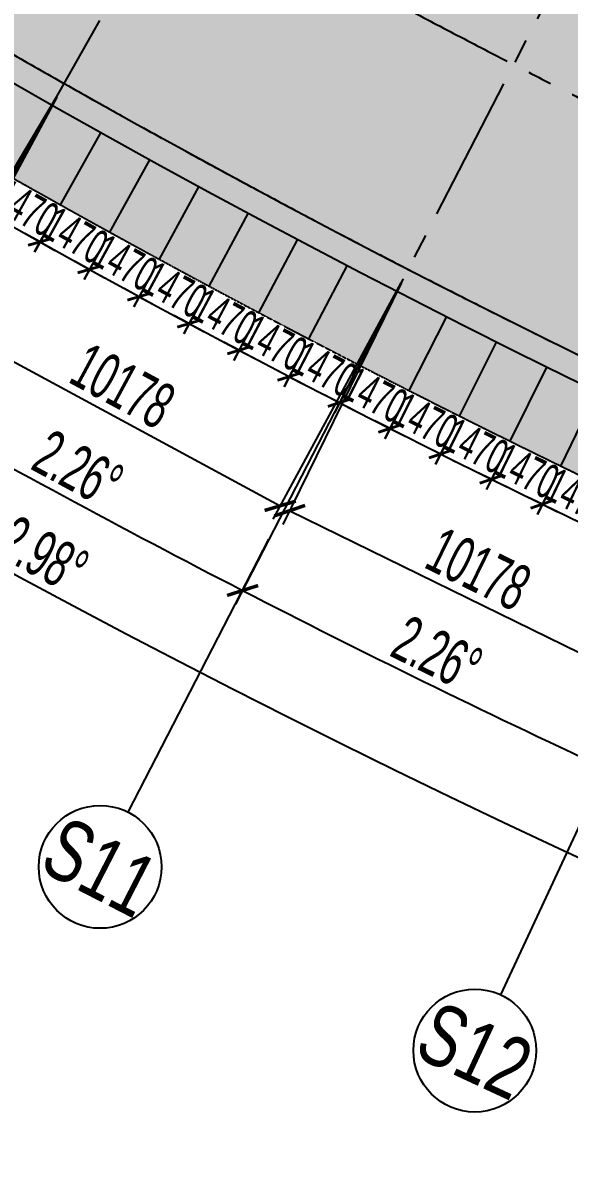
# Model space of a CAD drawing. Extents: x -668578 to 2331563, y -1202445 to 1620273.
# Drawn here: x 1590489 to 1604726, y 37759 to 67310 of the extents above; entities that cross this region are included whole.
import ezdxf
from ezdxf.enums import TextEntityAlignment as Align

# ---------------------------------------------------------------- set-up
doc = ezdxf.new("R2010")
doc.units = 0
doc.linetypes.add('CENTER2', pattern=[28.575, 19.05, -3.175, 3.175, -3.175])
doc.linetypes.add('DASH', pattern=[0.35, 0.25, -0.1])
doc.layers.get('0').update_dxf_attribs({"color": 8})
doc.layers.get('Defpoints').update_dxf_attribs({"color": 8})
for name, color, linetype in [('#填充层', 8, 'Continuous'), ('#幕墙线-平面', 8, 'Continuous'), ('#标注', 8, 'Continuous'), ('#轴线', 8, 'CENTER2'), ('dim', 8, 'Continuous')]:
    doc.layers.add(name, color=color, linetype=linetype)
doc.styles.add('JHZX', font='jrs.shx', dxfattribs={"width": 0.6, "bigfont": 'jhz.shx'})
doc.dimstyles.new('JZBZ-300', dxfattribs={"dimscale": 300, "dimtxt": 3, "dimasz": 1.5, "dimexe": 1, "dimexo": 1, "dimgap": 0.5, "dimtad": 1, "dimdec": 0, "dimdsep": 46, "dimtxsty": 'JHZX', "dimblk1": 'ARCHTICK', "dimblk2": 'ARCHTICK', "dimsah": 1, "dimcen": 0, "dimclrd": 1, "dimclre": 1, "dimclrt": 2, "dimazin": 2, "dimtfac": 1, "dimtdec": 0, "dimtix": 1, "dimtmove": 0, "dimatfit": 3, "dimfxl": 0, "dimtolj": 1, "dimlwd": -1, "dimlwe": -1, "dimarcsym": 0})
doc.dimstyles.new('JZBZ-400', dxfattribs={"dimscale": 400, "dimtxt": 3, "dimasz": 1.5, "dimexe": 1, "dimexo": 1, "dimgap": 0.5, "dimtad": 1, "dimdec": 0, "dimdsep": 46, "dimtxsty": 'JHZX', "dimblk1": 'ARCHTICK', "dimblk2": 'ARCHTICK', "dimsah": 1, "dimcen": 0, "dimclrd": 1, "dimclre": 1, "dimclrt": 2, "dimazin": 2, "dimtfac": 1, "dimtdec": 0, "dimtix": 1, "dimtmove": 0, "dimatfit": 3, "dimfxl": 0, "dimtolj": 1, "dimlwd": -1, "dimlwe": -1, "dimarcsym": 0})

# ---------------------------------------------------------------- blocks, each defined once
blk = doc.blocks.new('_ARCHTICK')
at = {"color": 0, "linetype": 'ByBlock', "const_width": 0.15}
blk.add_lwpolyline([(-0.5, -0.5), (0.5, 0.5)], dxfattribs=at)
blk = doc.blocks.new('*D2939')
at = {"layer": '#标注', "ltscale": 300, "transparency": 16777216}
for p, q in [((-1773, -1481), (-9342, -7863)), ((165914, -92056), (164727, -101884))]:
    blk.add_line(p, q, dxfattribs=at)
blk.add_arc((197092, 166179), 269610, 220.13382, 263.11563, dxfattribs=at)
at = {"layer": 'Defpoints', "color": 0, "ltscale": 300, "transparency": 16777216}
for p in [(197092, 166179), (-1467, -1224), (40380, -53208), (165962, -91659)]:
    blk.add_point(p, dxfattribs=at)
at = {"layer": '#标注', "ltscale": 300, "transparency": 16777216, "xscale": 600, "yscale": 600, "zscale": 600}
for p, rotation in [((-9036, -7605), 130.1338192809485), ((164775, -101487), 353.1156299250187)]:
    blk.add_blockref('_ARCHTICK', p, dxfattribs=dict(at, rotation=rotation))
at = {"layer": '#标注', "ltscale": 300, "transparency": 16777216, "insert": (69342, -70334), "char_height": 1200, "attachment_point": 5, "rotation": 331.6247, "style": 'JHZX'}
blk.add_mtext('\\A1;42.98°', dxfattribs=at)
blk = doc.blocks.new('*D2931')
at = {"layer": '#标注', "ltscale": 300, "transparency": 16777216}
for p, q in [((60147, -54962), (56198, -61338)), ((68983, -60195), (65289, -66722))]:
    blk.add_line(p, q, dxfattribs=at)
blk.add_arc((197092, 166179), 267210, 238.23142, 240.49362, dxfattribs=at)
at = {"layer": 'Defpoints', "color": 0, "ltscale": 300, "transparency": 16777216}
for p in [(197092, 166179), (60357, -54622), (69180, -59847), (59411, -62830)]:
    blk.add_point(p, dxfattribs=at)
at = {"layer": '#标注', "ltscale": 300, "transparency": 16777216, "xscale": 600, "yscale": 600, "zscale": 600}
for p, rotation in [((56409, -60998), 148.2314223311197), ((65486, -66374), 330.4936231196922)]:
    blk.add_blockref('_ARCHTICK', p, dxfattribs=dict(at, rotation=rotation))
at = {"layer": '#标注', "ltscale": 300, "transparency": 16777216, "insert": (61328, -63043), "char_height": 1200, "attachment_point": 5, "rotation": 329.3625, "style": 'JHZX'}
blk.add_mtext('\\A1;2.26°', dxfattribs=at)
blk = doc.blocks.new('*D2932')
at = {"layer": '#标注', "ltscale": 300, "transparency": 16777216}
for p, q in [((68983, -60195), (65289, -66722)), ((78018, -65075), (74585, -71743))]:
    blk.add_line(p, q, dxfattribs=at)
blk.add_arc((197092, 166179), 267210, 240.49362, 242.75582, dxfattribs=at)
at = {"layer": 'Defpoints', "color": 0, "ltscale": 300, "transparency": 16777216}
for p in [(197092, 166179), (69180, -59847), (78201, -64720), (68558, -68086)]:
    blk.add_point(p, dxfattribs=at)
at = {"layer": '#标注', "ltscale": 300, "transparency": 16777216, "xscale": 600, "yscale": 600, "zscale": 600}
for p, rotation in [((65486, -66374), 150.4936231196918), ((74768, -71388), 332.755823859536)]:
    blk.add_blockref('_ARCHTICK', p, dxfattribs=dict(at, rotation=rotation))
at = {"layer": '#标注', "ltscale": 300, "transparency": 16777216, "insert": (70482, -68223), "char_height": 1200, "attachment_point": 5, "rotation": 331.6247, "style": 'JHZX'}
blk.add_mtext('\\A1;2.26°', dxfattribs=at)
blk = doc.blocks.new('*D2958')
at = {"layer": '#标注', "ltscale": 300, "transparency": 16777216}
for p, q in [((78018, -65075), (74585, -71743)), ((87239, -69595), (84071, -76394))]:
    blk.add_line(p, q, dxfattribs=at)
blk.add_arc((197092, 166179), 267210, 242.75582, 245.01802, dxfattribs=at)
at = {"layer": 'Defpoints', "color": 0, "ltscale": 300, "transparency": 16777216}
for p in [(197092, 166179), (78201, -64720), (87408, -69233), (77905, -72977)]:
    blk.add_point(p, dxfattribs=at)
at = {"layer": '#标注', "ltscale": 300, "transparency": 16777216, "xscale": 600, "yscale": 600, "zscale": 600}
for p, rotation in [((74768, -71388), 152.7558238595363), ((84240, -76031), 335.0180245994224)]:
    blk.add_blockref('_ARCHTICK', p, dxfattribs=dict(at, rotation=rotation))
at = {"layer": '#标注', "ltscale": 300, "transparency": 16777216, "insert": (79833, -73038), "char_height": 1200, "attachment_point": 5, "rotation": 333.8869, "style": 'JHZX'}
blk.add_mtext('\\A1;2.26°', dxfattribs=at)
blk = doc.blocks.new('*U2924')
at = {"linetype": 'ByBlock'}
blk.add_line((0, -20), (0, 0), dxfattribs=at)
blk.add_circle((0, -24), 4, dxfattribs=at)
at = {"color": 253, "linetype": 'ByBlock', "style": 'JHZX', "width": 0.75}
blk.add_attdef('AXES', text='', height=4, dxfattribs=at).set_placement((0, -24), align=Align.MIDDLE_CENTER)
blk = doc.blocks.new('*D3012')
at = {"layer": '#标注', "transparency": 16777216}
for p, q in [((-93343, -44426), (-96912, -50452)), ((-84586, -49613), (-88155, -55638)), ((-96708, -50107), (-87951, -55294))]:
    blk.add_line(p, q, dxfattribs=at)
at = {"layer": 'Defpoints', "color": 0, "transparency": 16777216}
for p in [(-93139, -44082), (-84382, -49269), (-87951, -55294)]:
    blk.add_point(p, dxfattribs=at)
at = {"layer": '#标注', "transparency": 16777216, "xscale": 600, "yscale": 600, "zscale": 600}
for p, rotation in [((-96708, -50107), 149.3625242491921), ((-87951, -55294), 329.3625242491921)]:
    blk.add_blockref('_ARCHTICK', p, dxfattribs=dict(at, rotation=rotation))
at = {"layer": '#标注', "transparency": 16777216, "insert": (-91922, -52012), "char_height": 1200, "attachment_point": 5, "rotation": 329.3625, "style": 'JHZX'}
blk.add_mtext('\\A1;10178', dxfattribs=at)
blk = doc.blocks.new('*D3013')
at = {"layer": '#标注', "transparency": 16777216}
for p, q in [((-84572, -49621), (-87900, -55782)), ((-75617, -54458), (-78945, -60619)), ((-87710, -55430), (-78755, -60267))]:
    blk.add_line(p, q, dxfattribs=at)
at = {"layer": 'Defpoints', "color": 0, "transparency": 16777216}
for p in [(-84382, -49269), (-75427, -54106), (-78755, -60267)]:
    blk.add_point(p, dxfattribs=at)
at = {"layer": '#标注', "transparency": 16777216, "xscale": 600, "yscale": 600, "zscale": 600}
for p, rotation in [((-87710, -55430), 151.6247224242016), ((-78755, -60267), 331.6247224242016)]:
    blk.add_blockref('_ARCHTICK', p, dxfattribs=dict(at, rotation=rotation))
at = {"layer": '#标注', "transparency": 16777216, "insert": (-82853, -57145), "char_height": 1200, "attachment_point": 5, "rotation": 331.6247, "style": 'JHZX'}
blk.add_mtext('\\A1;10178', dxfattribs=at)
blk = doc.blocks.new('*D3015')
at = {"layer": '#标注', "transparency": 16777216}
for p, q in [((-75603, -54465), (-78685, -60753)), ((-66464, -58945), (-69546, -65233)), ((-78509, -60394), (-69370, -64874))]:
    blk.add_line(p, q, dxfattribs=at)
at = {"layer": 'Defpoints', "color": 0, "transparency": 16777216}
for p in [(-75427, -54106), (-66288, -58586), (-69370, -64874)]:
    blk.add_point(p, dxfattribs=at)
at = {"layer": '#标注', "transparency": 16777216, "xscale": 600, "yscale": 600, "zscale": 600}
for p, rotation in [((-78509, -60394), 153.8869252948706), ((-69370, -64874), 333.8869252948707)]:
    blk.add_blockref('_ARCHTICK', p, dxfattribs=dict(at, rotation=rotation))
at = {"layer": '#标注', "transparency": 16777216, "insert": (-73588, -61915), "char_height": 1200, "attachment_point": 5, "rotation": 333.8869, "style": 'JHZX'}
blk.add_mtext('\\A1;10178', dxfattribs=at)
blk = doc.blocks.new('*U576')
at = {"layer": '#幕墙线-平面', "ltscale": 300}
blk.add_lwpolyline([(0, 0), (0, -2150)], dxfattribs=at)
blk = doc.blocks.new('*U577')
at = {"layer": '#幕墙线-平面', "color": 0, "linetype": 'ByBlock', "lineweight": -2, "transparency": 16777216}
for p, rotation in [((1590194, 63286), 150.494680536509), ((1591476, 62566), 150.8178761960307), ((1592761, 61853), 151.1410718555512), ((1594051, 61147), 151.4642675150728), ((1595344, 60448), 151.7874631745934), ((1596641, 59757), 152.1106588341161), ((1597943, 59073), 152.4338544936389), ((1599248, 58397), 152.7570501531594), ((1600556, 57727), 153.0802458126811), ((1601869, 57066), 153.4034414722016), ((1603185, 56411), 153.7266371317232), ((1604505, 55764), 154.0498327912449)]:
    blk.add_blockref('*U576', p, dxfattribs=dict(at, rotation=rotation))
blk = doc.blocks.new('*D3269')
at = {"layer": '#标注', "ltscale": 300, "transparency": 16777216}
for p, q in [((68605, -60893), (68063, -61857)), ((68210, -61596), (67818, -61375)), ((68210, -61596), (69491, -62316)), ((69886, -61613), (69344, -62578)), ((69491, -62316), (69883, -62537))]:
    blk.add_line(p, q, dxfattribs=at)
at = {"layer": 'Defpoints', "color": 0, "ltscale": 300, "transparency": 16777216}
for p in [(68752, -60631), (70033, -61352), (69491, -62316)]:
    blk.add_point(p, dxfattribs=at)
at = {"layer": '#标注', "ltscale": 300, "transparency": 16777216, "xscale": 450, "yscale": 450, "zscale": 450}
for p, rotation in [((68210, -61596), 330.6561954892391), ((69491, -62316), 150.6561954892391)]:
    blk.add_blockref('_ARCHTICK', p, dxfattribs=dict(at, rotation=rotation))
at = {"layer": '#标注', "ltscale": 300, "transparency": 16777216, "insert": (69145, -61433), "char_height": 900, "attachment_point": 5, "rotation": 330.6562, "style": 'JHZX'}
blk.add_mtext('\\A1;1470', dxfattribs=at)
blk = doc.blocks.new('*D3270')
at = {"layer": '#标注', "ltscale": 300, "transparency": 16777216}
for p, q in [((69888, -61614), (69351, -62582)), ((69497, -62319), (69103, -62101)), ((69497, -62319), (70782, -63032)), ((71173, -62327), (70637, -63295)), ((70782, -63032), (71176, -63251))]:
    blk.add_line(p, q, dxfattribs=at)
at = {"layer": 'Defpoints', "color": 0, "ltscale": 300, "transparency": 16777216}
for p in [(70033, -61352), (71319, -62065), (70782, -63032)]:
    blk.add_point(p, dxfattribs=at)
at = {"layer": '#标注', "ltscale": 300, "transparency": 16777216, "xscale": 450, "yscale": 450, "zscale": 450}
for p, rotation in [((69497, -62319), 330.9793911756655), ((70782, -63032), 150.9793911756655)]:
    blk.add_blockref('_ARCHTICK', p, dxfattribs=dict(at, rotation=rotation))
at = {"layer": '#标注', "ltscale": 300, "transparency": 16777216, "insert": (70430, -62151), "char_height": 900, "attachment_point": 5, "rotation": 330.9794, "style": 'JHZX'}
blk.add_mtext('\\A1;1470', dxfattribs=at)
blk = doc.blocks.new('*D3271')
at = {"layer": '#标注', "ltscale": 300, "transparency": 16777216}
for p, q in [((71175, -62328), (70644, -63298)), ((70788, -63035), (70393, -62819)), ((70788, -63035), (72077, -63741)), ((72464, -63034), (71933, -64004)), ((72077, -63741), (72472, -63957))]:
    blk.add_line(p, q, dxfattribs=at)
at = {"layer": 'Defpoints', "color": 0, "ltscale": 300, "transparency": 16777216}
for p in [(71319, -62065), (72608, -62771), (72077, -63741)]:
    blk.add_point(p, dxfattribs=at)
at = {"layer": '#标注', "ltscale": 300, "transparency": 16777216, "xscale": 450, "yscale": 450, "zscale": 450}
for p, rotation in [((70788, -63035), 331.3025868621006), ((72077, -63741), 151.3025868621006)]:
    blk.add_blockref('_ARCHTICK', p, dxfattribs=dict(at, rotation=rotation))
at = {"layer": '#标注', "ltscale": 300, "transparency": 16777216, "insert": (71720, -62862), "char_height": 900, "attachment_point": 5, "rotation": 331.3026, "style": 'JHZX'}
blk.add_mtext('\\A1;1470', dxfattribs=at)
blk = doc.blocks.new('*D3272')
at = {"layer": '#标注', "ltscale": 300, "transparency": 16777216}
for p, q in [((72466, -63035), (71940, -64008)), ((72082, -63744), (71687, -63530)), ((72082, -63744), (73376, -64443)), ((73759, -63733), (73233, -64707)), ((73376, -64443), (73772, -64657))]:
    blk.add_line(p, q, dxfattribs=at)
at = {"layer": 'Defpoints', "color": 0, "ltscale": 300, "transparency": 16777216}
for p in [(72608, -62771), (73902, -63469), (73376, -64443)]:
    blk.add_point(p, dxfattribs=at)
at = {"layer": '#标注', "ltscale": 300, "transparency": 16777216, "xscale": 450, "yscale": 450, "zscale": 450}
for p, rotation in [((72082, -63744), 331.6257825485313), ((73376, -64443), 151.6257825485313)]:
    blk.add_blockref('_ARCHTICK', p, dxfattribs=dict(at, rotation=rotation))
at = {"layer": '#标注', "ltscale": 300, "transparency": 16777216, "insert": (73014, -63566), "char_height": 900, "attachment_point": 5, "rotation": 331.6258, "style": 'JHZX'}
blk.add_mtext('\\A1;1470', dxfattribs=at)
blk = doc.blocks.new('*D3273')
at = {"layer": '#标注', "ltscale": 300, "transparency": 16777216}
for p, q in [((73761, -63734), (73240, -64710)), ((73381, -64446), (72984, -64234)), ((73381, -64446), (74679, -65137)), ((75058, -64425), (74538, -65402)), ((74679, -65137), (75076, -65349))]:
    blk.add_line(p, q, dxfattribs=at)
at = {"layer": 'Defpoints', "color": 0, "ltscale": 300, "transparency": 16777216}
for p in [(73902, -63469), (75199, -64161), (74679, -65137)]:
    blk.add_point(p, dxfattribs=at)
at = {"layer": '#标注', "ltscale": 300, "transparency": 16777216, "xscale": 450, "yscale": 450, "zscale": 450}
for p, rotation in [((73381, -64446), 331.9489782349644), ((74679, -65137), 151.9489782349644)]:
    blk.add_blockref('_ARCHTICK', p, dxfattribs=dict(at, rotation=rotation))
at = {"layer": '#标注', "ltscale": 300, "transparency": 16777216, "insert": (74312, -64262), "char_height": 900, "attachment_point": 5, "rotation": 331.949, "style": 'JHZX'}
blk.add_mtext('\\A1;1470', dxfattribs=at)
blk = doc.blocks.new('*D3274')
at = {"layer": '#标注', "ltscale": 300, "transparency": 16777216}
for p, q in [((75059, -64426), (74545, -65405)), ((74684, -65140), (74286, -64931)), ((74684, -65140), (75985, -65824)), ((76361, -65110), (75846, -66089)), ((75985, -65824), (76384, -66033))]:
    blk.add_line(p, q, dxfattribs=at)
at = {"layer": 'Defpoints', "color": 0, "ltscale": 300, "transparency": 16777216}
for p in [(75199, -64161), (76500, -64845), (75985, -65824)]:
    blk.add_point(p, dxfattribs=at)
at = {"layer": '#标注', "ltscale": 300, "transparency": 16777216, "xscale": 450, "yscale": 450, "zscale": 450}
for p, rotation in [((74684, -65140), 332.2721739213959), ((75985, -65824), 152.2721739213959)]:
    blk.add_blockref('_ARCHTICK', p, dxfattribs=dict(at, rotation=rotation))
at = {"layer": '#标注', "ltscale": 300, "transparency": 16777216, "insert": (75614, -64951), "char_height": 900, "attachment_point": 5, "rotation": 332.2722, "style": 'JHZX'}
blk.add_mtext('\\A1;1470', dxfattribs=at)
blk = doc.blocks.new('*D3275')
at = {"layer": '#标注', "ltscale": 300, "transparency": 16777216}
for p, q in [((76362, -65111), (75853, -66093)), ((75991, -65827), (75591, -65620)), ((75991, -65827), (77296, -66503)), ((77667, -65787), (77158, -66770)), ((77296, -66503), (77695, -66710))]:
    blk.add_line(p, q, dxfattribs=at)
at = {"layer": 'Defpoints', "color": 0, "ltscale": 300, "transparency": 16777216}
for p in [(76500, -64845), (77805, -65521), (77296, -66503)]:
    blk.add_point(p, dxfattribs=at)
at = {"layer": '#标注', "ltscale": 300, "transparency": 16777216, "xscale": 450, "yscale": 450, "zscale": 450}
for p, rotation in [((75991, -65827), 332.5953696078262), ((77296, -66503), 152.5953696078261)]:
    blk.add_blockref('_ARCHTICK', p, dxfattribs=dict(at, rotation=rotation))
at = {"layer": '#标注', "ltscale": 300, "transparency": 16777216, "insert": (76920, -65632), "char_height": 900, "attachment_point": 5, "rotation": 332.5954, "style": 'JHZX'}
blk.add_mtext('\\A1;1470', dxfattribs=at)
blk = doc.blocks.new('*D3276')
at = {"layer": '#标注', "ltscale": 300, "transparency": 16777216}
for p, q in [((77669, -65788), (77165, -66773)), ((77302, -66506), (76901, -66301)), ((78977, -66457), (78474, -67443)), ((77302, -66506), (78610, -67175)), ((78610, -67175), (79011, -67380))]:
    blk.add_line(p, q, dxfattribs=at)
at = {"layer": 'Defpoints', "color": 0, "ltscale": 300, "transparency": 16777216}
for p in [(77805, -65521), (79114, -66190), (78610, -67175)]:
    blk.add_point(p, dxfattribs=at)
at = {"layer": '#标注', "ltscale": 300, "transparency": 16777216, "xscale": 450, "yscale": 450, "zscale": 450}
for p, rotation in [((77302, -66506), 332.9185652942568), ((78610, -67175), 152.9185652942568)]:
    blk.add_blockref('_ARCHTICK', p, dxfattribs=dict(at, rotation=rotation))
at = {"layer": '#标注', "ltscale": 300, "transparency": 16777216, "insert": (78229, -66307), "char_height": 900, "attachment_point": 5, "rotation": 332.9186, "style": 'JHZX'}
blk.add_mtext('\\A1;1470', dxfattribs=at)
blk = doc.blocks.new('*D3277')
at = {"layer": '#标注', "ltscale": 300, "transparency": 16777216}
for p, q in [((78979, -66458), (78481, -67446)), ((78616, -67178), (78214, -66976)), ((78616, -67178), (79929, -67840)), ((80292, -67120), (79793, -68108)), ((79929, -67840), (80330, -68043))]:
    blk.add_line(p, q, dxfattribs=at)
at = {"layer": 'Defpoints', "color": 0, "ltscale": 300, "transparency": 16777216}
for p in [(79114, -66190), (80427, -66852), (79929, -67840)]:
    blk.add_point(p, dxfattribs=at)
at = {"layer": '#标注', "ltscale": 300, "transparency": 16777216, "xscale": 450, "yscale": 450, "zscale": 450}
for p, rotation in [((78616, -67178), 333.2417609806848), ((79929, -67840), 153.2417609806848)]:
    blk.add_blockref('_ARCHTICK', p, dxfattribs=dict(at, rotation=rotation))
at = {"layer": '#标注', "ltscale": 300, "transparency": 16777216, "insert": (79542, -66973), "char_height": 900, "attachment_point": 5, "rotation": 333.2418, "style": 'JHZX'}
blk.add_mtext('\\A1;1470', dxfattribs=at)
blk = doc.blocks.new('*D3254')
at = {"layer": '#标注', "ltscale": 300, "transparency": 16777216}
for p, q in [((80293, -67121), (79801, -68112)), ((79934, -67843), (79531, -67643)), ((79934, -67843), (81250, -68497)), ((81609, -67775), (81117, -68766)), ((81250, -68497), (81653, -68698))]:
    blk.add_line(p, q, dxfattribs=at)
at = {"layer": 'Defpoints', "color": 0, "ltscale": 300, "transparency": 16777216}
for p in [(80427, -66852), (81743, -67507), (81250, -68497)]:
    blk.add_point(p, dxfattribs=at)
at = {"layer": '#标注', "ltscale": 300, "transparency": 16777216, "xscale": 450, "yscale": 450, "zscale": 450}
for p, rotation in [((79934, -67843), 333.5649566671192), ((81250, -68497), 153.5649566671192)]:
    blk.add_blockref('_ARCHTICK', p, dxfattribs=dict(at, rotation=rotation))
at = {"layer": '#标注', "ltscale": 300, "transparency": 16777216, "insert": (80859, -67633), "char_height": 900, "attachment_point": 5, "rotation": 333.565, "style": 'JHZX'}
blk.add_mtext('\\A1;1470', dxfattribs=at)
blk = doc.blocks.new('*D3255')
at = {"layer": '#标注', "ltscale": 300, "transparency": 16777216}
for p, q in [((81611, -67776), (81124, -68769)), ((81256, -68500), (80852, -68302)), ((81256, -68500), (82576, -69147)), ((82931, -68423), (82444, -69416)), ((82576, -69147), (82980, -69345))]:
    blk.add_line(p, q, dxfattribs=at)
at = {"layer": 'Defpoints', "color": 0, "ltscale": 300, "transparency": 16777216}
for p in [(81743, -67507), (83063, -68154), (82576, -69147)]:
    blk.add_point(p, dxfattribs=at)
at = {"layer": '#标注', "ltscale": 300, "transparency": 16777216, "xscale": 450, "yscale": 450, "zscale": 450}
for p, rotation in [((81256, -68500), 333.8881523535489), ((82576, -69147), 153.8881523535489)]:
    blk.add_blockref('_ARCHTICK', p, dxfattribs=dict(at, rotation=rotation))
at = {"layer": '#标注', "ltscale": 300, "transparency": 16777216, "insert": (82180, -68285), "char_height": 900, "attachment_point": 5, "rotation": 333.8882, "style": 'JHZX'}
blk.add_mtext('\\A1;1470', dxfattribs=at)
blk = doc.blocks.new('*D3256')
at = {"layer": '#标注', "ltscale": 300, "transparency": 16777216}
for p, q in [((82932, -68424), (82451, -69420)), ((82582, -69150), (82176, -68954)), ((82582, -69150), (83905, -69789)), ((84256, -69063), (83775, -70059)), ((83905, -69789), (84310, -69985))]:
    blk.add_line(p, q, dxfattribs=at)
at = {"layer": 'Defpoints', "color": 0, "ltscale": 300, "transparency": 16777216}
for p in [(83063, -68154), (84386, -68793), (83905, -69789)]:
    blk.add_point(p, dxfattribs=at)
at = {"layer": '#标注', "ltscale": 300, "transparency": 16777216, "xscale": 450, "yscale": 450, "zscale": 450}
for p, rotation in [((82582, -69150), 334.2113480399832), ((83905, -69789), 154.2113480399832)]:
    blk.add_blockref('_ARCHTICK', p, dxfattribs=dict(at, rotation=rotation))
at = {"layer": '#标注', "ltscale": 300, "transparency": 16777216, "insert": (83504, -68929), "char_height": 900, "attachment_point": 5, "rotation": 334.2113, "style": 'JHZX'}
blk.add_mtext('\\A1;1470', dxfattribs=at)
blk = doc.blocks.new('A$Caccc0cd0')
at = {"layer": '#标注'}
for p1, p2, picture, middle in [((-93139.5, -44082.1), (-84382.2, -49268.8), '*D3012', (-91921.8, -52012.4)), ((-84382.2, -49268.8), (-75427.1, -54105.9), '*D3013', (-82852.5, -57144.9)), ((-75427.1, -54105.9), (-66287.9, -58585.7), '*D3015', (-73587.6, -61915.4))]:
    dim = blk.add_aligned_dim(p1=p1, p2=p2, distance=-7002.8, dimstyle='JZBZ-400', override={"dimclrd": 256, "dimclre": 256, "dimclrt": 256}, dxfattribs=at)
    dim.commit()
    dim.dimension.update_dxf_attribs({"geometry": picture, "text_midpoint": middle})
blk = doc.blocks.new('DSGDFG')
at = {"layer": '#标注', "ltscale": 300}
blk.add_arc((197092.2, 166179.2), 257800, 220.136073, 263.11563, dxfattribs=at)
at = {"layer": '#轴线', "ltscale": 200}
for p, q in [((69174.5, -59855.8), (103759.5, 1257.2)), ((110342.2, -2298.4), (78196.4, -64728.8))]:
    blk.add_line(p, q, dxfattribs=at)
for radius in [228400, 236200, 244000, 251800, 257800]:
    blk.add_arc((197092.2, 166179.2), radius, 218.438892, 265.140584, dxfattribs=at)
at = {"layer": '#标注', "ltscale": 300}
blk.add_blockref('A$Caccc0cd0', (154502.6, -8915.6), dxfattribs=at)
at = {"layer": '#标注', "linetype": 'ByBlock'}
for p, xscale, yscale, rotation, values in [((75446.7, -70050.2), 400, 400, 332.7848405729493, {'AXES': 'S11'}), ((84865.6, -74667.5), 399.9999999999999, 399.9999999999999, 335.0469225029738, {'AXES': 'S12'})]:
    blk.add_blockref('*U2924', p, dxfattribs=dict(at, xscale=xscale, yscale=yscale, rotation=rotation)).add_auto_attribs(values)
at = {"layer": '#标注', "ltscale": 300}
for base, p1, p2, picture, middle in [((40379.7, -53208.3), (-1467, -1223.5), (165961.7, -91658.5), '*D2939', (69341.6, -70334.5)), ((59410.7, -62829.8), (60357.4, -54621.7), (69179.6, -59846.8), '*D2931', (61328.4, -63042.5)), ((68557.6, -68086), (69179.6, -59846.8), (78201.1, -64719.7), '*D2932', (70482.1, -68222.8)), ((77904.8, -72977), (78201.1, -64719.7), (87407.9, -69232.7), '*D2958', (79833.3, -73037.8))]:
    dim = blk.add_angular_dim_3p(base=base, center=(197092.1, 166179.2), p1=p1, p2=p2, dimstyle='JZBZ-400', override={"dimclrd": 256, "dimclre": 256, "dimclrt": 256}, dxfattribs=at)
    dim.commit()
    dim.dimension.update_dxf_attribs({"geometry": picture, "text_midpoint": middle})
blk = doc.blocks.new('D1')
at = {"layer": '#标注', "ltscale": 300}
for p1, p2, picture, middle in [((68752, -60631.4), (70033.4, -61351.8), '*D3269', (69144.6, -61432.9)), ((70033.4, -61351.8), (71318.8, -62064.9), '*D3270', (70430.5, -62151.1)), ((71318.8, -62064.9), (72608.3, -62770.8), '*D3271', (71720.4, -62862)), ((72608.3, -62770.8), (73901.7, -63469.3), '*D3272', (73014.3, -63565.6)), ((73901.6, -63469.3), (75199, -64160.6), '*D3273', (74312.2, -64261.8)), ((75199, -64160.6), (76500.2, -64844.6), '*D3274', (75614, -64950.8)), ((76500.2, -64844.6), (77805.2, -65521.2), '*D3275', (76919.6, -65632.4)), ((77805.2, -65521.2), (79114, -66190.4), '*D3276', (78229.1, -66306.6)), ((79114, -66190.4), (80426.6, -66852.2), '*D3277', (79542.4, -66973.4)), ((80426.6, -66852.2), (81742.9, -67506.6), '*D3254', (80859.3, -67632.8)), ((81742.9, -67506.6), (83062.9, -68153.6), '*D3255', (82180, -68284.8)), ((83062.9, -68153.6), (84386.5, -68793.1), '*D3256', (83504.4, -68929.3))]:
    dim = blk.add_aligned_dim(p1=p1, p2=p2, distance=-1106.3, dimstyle='JZBZ-300', override={"dimclrd": 256, "dimclre": 256, "dimclrt": 256}, dxfattribs=at)
    dim.commit()
    dim.dimension.update_dxf_attribs({"geometry": picture, "text_midpoint": middle})

msp = doc.modelspace()

# ---------------------------------------------------------------- hatches: boundary and pattern name
at = {"layer": '#填充层', "ltscale": 5}
h = msp.add_hatch(dxfattribs=at)
h.set_pattern_fill('DOTS', color=256, scale=300)
h.set_pattern_definition([(0, (1499898.8, 275661.43), (238.125, 476.25), [0, -476.25])])
edge = h.paths.add_edge_path()
edge.add_arc((1718541, 290089.2), 258450, 224.201068, 263.003658)
edge.add_arc((1687377, 36144.3), 2600, 263.00366, 353.11563)
edge.add_line((1689958.2, 35832.6), (1699116.9, 111688.9))
edge.add_arc((1675951.5, 114994.4), 23400, 351.87915, 408.41102)
edge.add_line((1691484, 132495.9), (1690102, 131048.2))
edge.add_arc((1675948.3, 114990.5), 21405.1, 48.60626, 51.2389)
edge.add_line((1689349.5, 131681.4), (1689159.6, 131449.1))
edge.add_arc((1675949.6, 114985.4), 21108.2, 51.25747, 104.0093)
edge.add_line((1670839.7, 135465.8), (1670192.6, 137674.7))
edge.add_arc((1675951.5, 114994.4), 23400, 104.24731, 212.36616)
edge.add_line((1656186.8, 102467.8), (1652038.8, 89843.2))
edge.add_arc((1718541, 290089.2), 211000, 242.37566, 251.628527, ccw=False)
edge.add_line((1620706.2, 103141.8), (1620179.7, 102119.3))
edge.add_arc((1718541, 290089.2), 212150, 234.085127, 242.377721, ccw=False)
edge.add_line((1594097.5, 118271.1), (1594778.3, 119198.1))
edge.add_arc((1718541, 290089.2), 211000, 233.522786, 234.087187, ccw=False)
edge.add_arc((1601139.4, 142933.1), 23900, 250.34607, 257.10032)
edge.add_line((1595803.8, 119636.3), (1596334.6, 119514.7))
edge.add_arc((1590954.4, 96023), 24100, 56.67752, 77.10032, ccw=False)
edge.add_arc((1718541, 290089.2), 208150, 236.677524, 251.625706)
edge.add_line((1652927.3, 92551.2), (1655362.3, 99959.3))
edge.add_arc((1675951.5, 114994.4), 25494.6, -6.88437, 216.13862, ccw=False)
edge.add_line((1701262.3, 111938.5), (1691785.9, 33450.8))
edge.add_arc((1689205.3, 33761.7), 2599.3, 263.45473, 353.13186, ccw=False)
edge.add_arc((1718541.1, 290089.2), 260600, 224.769262, 263.470953, ccw=False)
edge.add_arc((1535374.3, 108391.8), 2600, 144.45181, 224.76926, ccw=False)

# ---------------------------------------------------------------- linework, layer by layer
at = {"layer": '#幕墙线-平面', "ltscale": 300}
msp.add_lwpolyline([(1687060.3, 33563.6, -0.1896725), (1520685.2, 123807.9, -0.4137557), (1520999.7, 127468.5), (1553033.8, 154476, -0.414282), (1557191.1, 154121.6, 0.061017), (1594778.3, 119198.1), (1594097.5, 118271.1, 0.0361991), (1620179.7, 102119.3), (1620706.2, 103141.8, 0.0403952), (1652038.8, 89843.2), (1656186.8, 102467.8, -0.5101788), (1670192.6, 137674.7), (1670839.7, 135465.8, -0.2343262), (1689159.6, 131449.1), (1689349.5, 131681.4, -0.0114876), (1690102, 131048.2), (1691484, 132495.9, -0.2517944), (1699116.9, 111688.9), (1689958.2, 35832.6, -0.4147748), (1687060.4, 33563.6, 0.4147748)], format="xyb", dxfattribs=at)
at = {"layer": '#幕墙线-平面', "linetype": 'DASH'}
msp.add_lwpolyline([(1701260.8, 111938.7, 1.4690135), (1655360.8, 99959.4), (1652925.8, 92551.3, -0.0653164), (1604192.2, 116160.9, 0.0893479), (1596333.1, 119514.9), (1595802.4, 119636.4, -0.1125361), (1586232.7, 124250.5, -0.0289167), (1567982.3, 140623.2, 0.4135318), (1564309.7, 140640.8), (1533545.3, 110241.4, 0.4147813), (1533526.9, 106560.9, 0.1704931), (1688909, 31179.3, 0.4123967), (1691784.4, 33451), (1701260.8, 111938.7)], format="xyb", dxfattribs=at)

# ---------------------------------------------------------------- block references
at = {"layer": '#幕墙线-平面'}
msp.add_blockref('*U577', (0, 0), dxfattribs=at)
at = {"layer": '#标注'}
msp.add_blockref('DSGDFG', (1521448.9, 123910), dxfattribs=at)
at = {"layer": 'dim'}
msp.add_blockref('D1', (1521442.4, 123917.8), dxfattribs=at)

doc.saveas('drawing.dxf')
